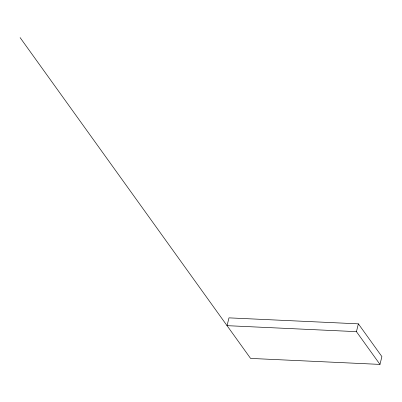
<?xml version="1.0" encoding="UTF-8"?>
<svg xmlns="http://www.w3.org/2000/svg" width="402" height="402" viewBox="0 0 402 402"><rect width="100%" height="100%" fill="white"/><g stroke="black" fill="none" stroke-linecap="round" stroke-linejoin="round"><path stroke-width="0.6" d="M356.438 331.65L358.373 323.846L228.979 317.861L227.05 325.665L356.438 331.65L379.97 364.403L250.577 358.413L20.1 37.597M379.97 364.403L381.9 356.599L358.373 323.846"/></g></svg>
